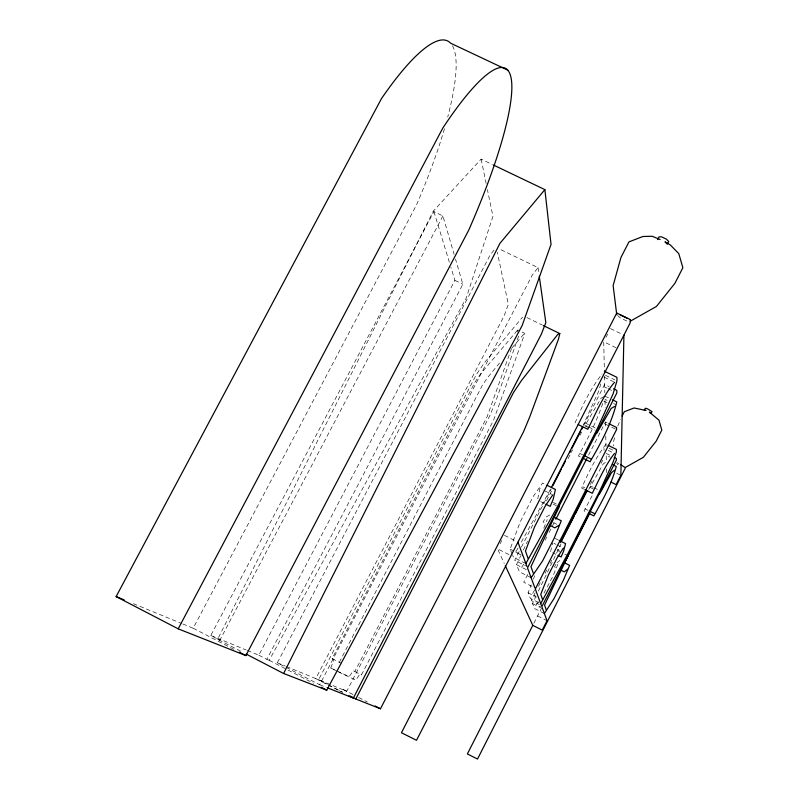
<?xml version="1.0" encoding="UTF-8"?>
<svg xmlns="http://www.w3.org/2000/svg" width="799" height="799" viewBox="0 0 799 799"><rect width="100%" height="100%" fill="white"/><g stroke="black" fill="none" stroke-linecap="round" stroke-linejoin="round"><path stroke-width="0.6" stroke-dasharray="4 3" d="M517.313 332.004L517.722 329.937L524.563 333.273L524.134 335.34L493.592 420.184L361.438 674.905L359.92 674.146L355.845 680.119L337.857 671.679M537.757 498.886L539.914 488.449L543.13 490.057M550.591 551.67L552.728 542.731M614.591 437.782L613.302 442.436L613.752 446.052M617.787 426.157L620.424 419.385M600.758 383.969L598.761 391.051L583.15 425.438M602.756 403.405C596.613 421.772 587.575 439.1 578.416 455.989L580.533 457.028M511.59 348.354L487.03 416.938L354.826 671.49L353.268 670.711L349.173 676.663L336.029 670.481M518.621 336.149L496.179 400.069L489.957 415.41L346.716 691.295L318.631 679.719L476.474 374.312L484.853 362.197L522.536 317.153M512.209 554.226L510.122 549.153L520.039 522.246L533.283 496.379L542.531 483.045L545.747 484.653M592.089 495.789L584.049 511.01L586.226 512.099M336.838 671.15L330.736 667.994L334.002 659.555L332.144 658.606L475.175 381.782L480.708 373.772L517.722 329.937M538.636 602.556L530.376 598.381L528.079 592.808L531.175 584.838M533.382 579.145L534.711 575.729M543.769 528.239L547.255 519.53M575.04 422.981C582.181 405.752 590.591 388.584 602.126 373.892M557.832 564.324L553.008 575.979L543.65 593.757M531.125 577.737L519.46 571.854L516.514 564.693L520.728 555.734M523.355 550.131L527.57 541.163M544.369 613.532L534.561 608.558L532.494 603.545L535.71 596.773M538.386 591.14L561.038 543.879M240.729 651.255L217.648 639.27L433.288 211.136L481.118 159.131L492.304 164.484M535.12 592.828L531.235 600.468L539.405 604.603M538.456 586.286L541.792 579.744M545.118 573.203L546.786 569.927M550.121 563.385L551.789 560.119M590.311 484.514L592.568 480.069M601.058 463.41L602.756 460.074M588.733 489.487L603.135 464.069L606.331 461.582L606.191 455.23L610.246 457.228M533.852 623.25L541.522 608.179M550.321 489.607L520.479 543.62M519.18 551.51L514.696 560.279L525.842 565.892M521.427 547.125L551.16 489.008M583.849 425.098L604.653 384.429L609.088 386.606M546.516 500.823L552.199 489.717M568.109 458.606L572.653 449.717M580.044 435.265L581.742 431.939M527.67 574.471L523.715 582.201L532.833 586.806M545.138 540.224L546.836 536.908M549.093 532.494L555.295 520.339M588.553 455.17L605.472 422.032L607.689 423.13M500.194 543.64L501.782 540.524M605.972 337.368L607.659 334.072M339.325 662.321L482.336 385.318L487.829 377.278L500.334 362.067M286.372 666.516L315.765 678.581L504.109 315.865L508.354 304.309L497.318 252.294M494.042 250.177L490.296 254.721L277.333 662.8L319.69 684.763L532.274 275.056L538.037 267.645L499.585 249.048M247.38 650.496L258.816 655.19L454.891 280.369L450.916 267.325M258.816 655.19L266.826 659.345L462.841 284.244L455.5 259.086M442.906 215.96L219.875 640.179L210.806 635.475L433.917 211.615L442.906 215.96L454.102 254.292M182.831 623.979L193.178 628.234L416.549 204.834A192.749 42.936 -64.6 0 0 444.853 127.381M266.826 659.345L269.223 660.324L466.117 298.267L492.943 216.369L487.4 189.573M534.591 589.942L532.224 594.246L535.33 595.814M518.072 547.924L515.665 552.229L520.848 554.836M555.994 564.334L554.446 566.9L557.732 568.548M538.366 601.777L536.379 604.783L540.743 606.99M521.617 567.33L524.394 563.345M605.952 444.244C595.814 457.537 588.284 472.728 581.692 488.049L583.809 489.098M512.049 347.815L524.563 333.273M557.033 562.616L559.869 560.489M549.692 515.005L546.186 517.003L543.07 521.957L546.276 523.565M603.944 396.644L601.068 398.222L585.158 425.268L587.365 426.356M319.69 684.763L326.421 687.42M217.648 639.27L219.875 640.179M133.383 603.674L181.673 623.51M210.806 635.475L246.242 650.026M277.333 662.8L285.243 666.046M330.736 667.994L334.971 669.991M626.825 321.048L620.104 317.782L617.587 315.465M610.476 328.589L621.682 334.032M616.059 347.755L603.724 341.752L604.364 371.205M454.891 280.369L462.841 284.244M526.891 317.553L542.251 325.033M605.482 375.33L614.85 379.905M604.104 377.138L613.542 381.752M604.713 387.036L606.91 388.114M608.019 388.654L612.424 390.821M604.903 396.114L609.218 398.232M604.973 399.33L607.12 400.379M613.532 403.525L615.679 404.574M603.764 401.138L606.99 402.726M605.512 424.189L615.45 429.083M584.978 422.901L590.531 425.627M591.64 426.177L597.193 428.913M588.464 426.906L595.085 430.162M584.758 425.817L589.003 427.904M609.118 448.279L614.311 450.836M608.179 450.356L612.354 452.424M606.151 453.413L610.226 455.42M616.868 462.621L618.955 463.65M579.385 453.213L582.571 454.781M616.668 473.298L620.853 475.365M590.761 486.122L592.798 487.14M593.817 487.64L597.892 489.667M589.872 487.27L594.935 489.787M582.701 486.801L584.808 487.849M584.868 508.773L588.144 510.401M544.209 490.586L551.719 494.331M552.758 502.251L558.321 505.018M553.148 504.129L556.464 505.787M540.683 501.622L544.918 503.74M553.577 522.696L556.743 524.274M554.896 538.276L558.092 539.884M553.797 543.26L555.924 544.329M556.993 544.858L562.316 547.535M557.342 549.213L559.39 550.231M557.642 550.531L559.67 551.55M564.753 554.097L567.799 555.625M552.688 552.728L555.844 554.306M504.439 535.35L515.884 541.093M510.122 549.153L514.396 551.31M515.465 551.849L522.946 555.605M508.973 554.586L497.527 548.823L504.269 563.445M525.872 563.515L513.457 557.273L512.628 555.245M516.514 564.693L526.361 569.657M528.079 592.808L536.568 597.093M532.494 603.545L540.543 607.61M537.587 615.919L547.025 620.693M346.716 691.295L341.822 688.828L353.248 694.681M332.144 658.606L341.143 663.24M354.826 671.49L361.438 674.905M358.691 697.497L367.4 702.011M318.631 679.719L327.38 684.264M328.469 684.823L342.691 692.194M315.765 678.581L337.877 690.046M338.986 690.616L342.302 692.334M269.223 660.324L286.921 669.502M288.03 670.081L313.478 683.275M193.178 628.234L233.797 649.317M616.598 463.55L618.156 464.788M433.917 211.615L449.467 262.591M481.118 159.131L486.142 183.49M538.037 267.645L538.906 273.747M603.994 448.299L604.054 450.466M604.473 376.019L604.833 392.709M605.003 400.519L605.163 407.69M605.472 422.032L605.622 428.913M605.772 435.994L606.012 446.741M606.491 468.813L606.571 472.539M452.434 45.733A192.749 42.936 -64.6 0 1 447.72 117.034"/><path stroke-width="1.2" d="M623.929 335.121L620.853 475.365L616.139 484.643L610.905 482.057M543.34 325.563L559.799 333.582L558.451 339.225L529.827 416.678L523.445 431.979L380.464 708.783L355.825 698.995L350.352 696.169M559.23 506.746L530.975 566.641L533.293 573.213M568.239 555.405L544.568 605.133L546.196 609.747M246.232 654.101L283.605 673.497L499.934 243.345L544.878 189.633L493.422 165.013M622.101 416.099L624.329 411.725L634.066 407.979L646.011 410.446L644.274 410.207L645.242 408.299L646.98 408.539L651.984 411.605L651.015 413.512L649.387 412.104L658.985 420.184L661.812 430.102L656.239 441.088L643.395 457.268L625.198 467.555L620.523 464.539M560.409 542.471L586.915 490.456M561.258 541.532L574.101 516.314M575.22 514.127L586.945 491.105M505.308 565.702L532.793 625.347L467.375 753.936L477.512 759.05L625.168 468.364M564.573 562.866L589.862 513.138M551.45 487.4L582.581 426.546M552.848 485.702L561.307 469.173M562.426 466.966L565.253 461.462M569.757 452.643L570.886 450.446M572.014 448.239L580.464 431.71M581.592 429.512L582.721 427.305M555.854 519.24L586.865 458.486M657.627 239.58L659.015 236.874L661.542 236.814L666.396 239.131L668.703 241.508L667.315 244.214L664.998 241.847L670.271 244.903L678.79 253.643L682.875 267.715L674.875 283.365L656.418 306.466L630.241 321.228M355.825 698.995L513.497 392.539L521.657 380.274L557.832 334.352L559.799 333.582M327.54 687.869L353.368 698.066L541.412 334.062L545.827 322.556L539.245 276.194M178.197 628.843L245.872 655.589L468.763 230.072A193.468 37.463 -64.4 0 0 510.721 76.334A193.468 37.463 -64.4 0 0 442.846 127.99L178.197 628.843L116.125 596.583L381.443 98.657A192.749 42.936 -64.6 0 1 450.546 43.156L507.834 70.182M283.605 673.497L326.751 690.166L522.127 325.602L551.04 244.364L544.878 189.633M540.703 603.605L567.55 554.326L599.929 490.676L613.173 461.932L616.389 451.864L616.409 449.398L608.039 445.283M525.872 563.515L558.321 505.018L597.193 428.913L613.073 393.907L616.928 380.923L616.958 377.348L604.364 371.205M599.52 493.932L611.595 472.599L614.411 470.261M596.713 433.328L611.185 408.459L614.541 406.421M563.375 548.064L557.303 557.542L548.414 574.99L540.753 594.346L542.561 599.47M544.369 613.532L553.837 598.9L563.655 579.595L569.617 565.382L564.204 562.666M552.788 494.861L545.327 505.867L534.541 526.96L525.462 551.02L528.089 558.481M531.125 577.737L542.591 560.928L554.256 538.047L561.278 520.798L553.897 517.113M614.441 453.452C605.103 465.527 599.06 479.819 592.269 493.303L584.868 489.627M614.591 382.262C602.746 396.034 595.904 413.373 587.804 429.273L578.226 424.559M567.59 569.228L564.314 571.864L561.028 570.206M558.851 525.333L554.826 527.839L549.482 525.163M660.144 239.53L652.204 236.264L642.945 236.494L628.963 241.877L620.953 257.458L613.133 285.573L616.748 314.696M116.125 596.583L124.175 599.889M620.134 314.866L626.905 318.142M613.532 388.773L616.858 390.401L616.838 392.978L527.5 567.929L534.861 587.824M612.453 399.82L616.768 401.927C611.844 422.971 600.988 442.996 590.071 461.752L582.651 458.077M608.798 423.67L616.578 427.495L616.558 429.622L535.32 589.053L541.452 605.632M614.301 457.437L616.339 458.436L616.319 460.234L541.832 606.661L547.025 620.693L542.231 630.131L532.793 625.347M612.963 464.858L616.279 466.496C611.704 483.804 602.696 500.234 593.847 515.894L588.404 513.188M584.688 455.829L591.06 458.986M546.826 485.183L555.415 489.457L553.188 499.275L550.201 506.376L545.967 504.259M590.321 511.49L594.686 513.667M559.16 540.414L565.542 543.61L563.595 551.18L561.098 556.943L557.952 555.365M375.021 705.956L380.464 708.783M348.943 695.779L353.368 698.066M321.218 687.29L326.751 690.166M239.281 652.164L245.872 655.589M517.962 542.131L526.95 566.451M630.301 319.56L630.181 322.896L416.529 740.283L401.448 732.753L616.758 312.998L630.301 319.56"/></g></svg>
